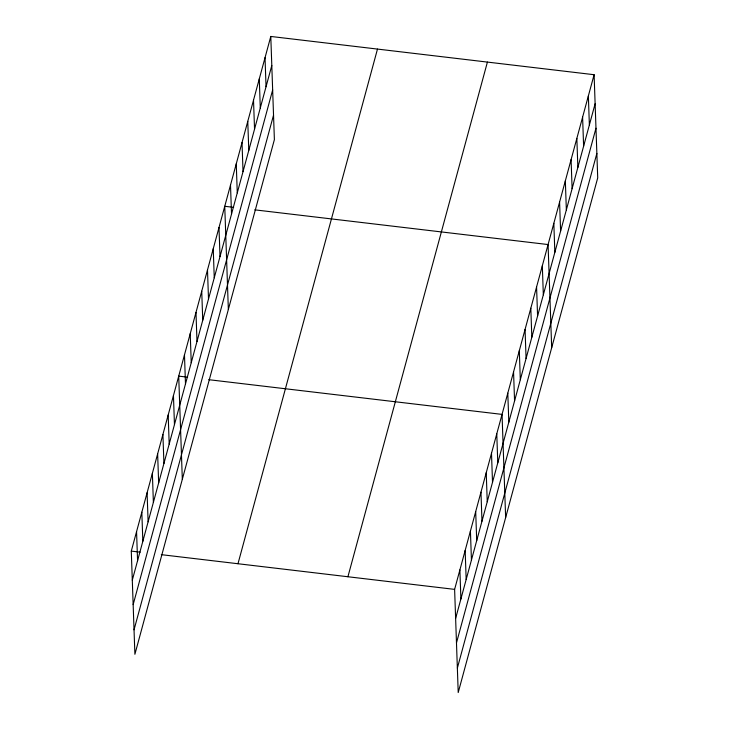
<?xml version="1.0" encoding="UTF-8"?>
<svg xmlns="http://www.w3.org/2000/svg" width="729" height="729" viewBox="0 0 729 729"><rect width="100%" height="100%" fill="white"/><g stroke="black" fill="none" stroke-linecap="round" stroke-linejoin="round"><path stroke-width="1.09" d="M270.787 36.45L274.386 139.622L134.892 654.287L131.284 551.115L270.787 36.45L594.108 74.713L597.716 177.885L458.213 692.55L454.614 589.378L594.108 74.713M132.304 580.147L271.799 65.492M133.161 604.614L272.655 89.949M134.036 629.82L273.53 115.164M237.982 563.736L377.485 49.08M347.915 576.748L487.409 62.083M455.625 618.411L595.119 103.755M456.482 642.878L595.976 128.222M457.365 668.083L596.86 153.427M233.644 207.337L224.751 206.289L228.35 309.461M254.758 209.843L548.071 244.552L551.68 347.724M187.608 377.175L178.714 376.128L182.323 479.299M208.722 379.681L502.044 414.391L505.644 517.563M131.284 551.115L140.178 552.163M161.3 554.66L454.614 589.378M588.358 95.946L589.369 124.978M582.599 117.178L583.61 146.21M576.849 138.401L577.86 167.442M571.089 159.633L572.11 188.674M565.339 180.865L566.351 209.897M559.58 202.097L560.601 231.129M553.83 223.32L554.842 252.362M542.321 265.784L543.333 294.817M536.571 287.016L537.583 316.049M530.812 308.239L531.824 337.281M525.062 329.472L526.074 358.513M519.303 350.704L520.315 379.736M513.553 371.936L514.565 400.968M507.794 393.159L508.815 422.2M496.768 433.837L497.789 462.869M491.501 453.274L492.512 482.316M486.234 472.72L487.245 501.752M480.967 492.166L481.978 521.199M475.691 511.603L476.711 540.645M470.424 531.049L471.435 560.082M465.157 550.486L466.168 579.528M459.881 569.932L460.901 598.974M265.028 57.682L266.039 86.715M259.278 78.905L260.289 107.947M253.519 100.137L254.539 129.179M247.769 121.369L248.78 150.411M242.01 142.602L243.03 171.634M236.26 163.825L237.271 192.866M230.501 185.057L231.521 214.098M218.992 227.521L220.012 256.553M213.242 248.744L214.253 277.785M207.492 269.976L208.503 299.018M201.733 291.208L202.744 320.241M195.983 312.44L196.994 341.473M190.223 333.663L191.235 362.705M184.473 354.895L185.485 383.937M173.447 395.565L174.459 424.606M168.18 415.011L169.192 444.052M162.904 434.457L163.925 463.489M157.637 453.894L158.649 482.935M152.37 473.34L153.382 502.381M147.094 492.786L148.115 521.818M141.827 512.223L142.838 541.264M136.56 531.669L137.571 560.701"/></g></svg>
